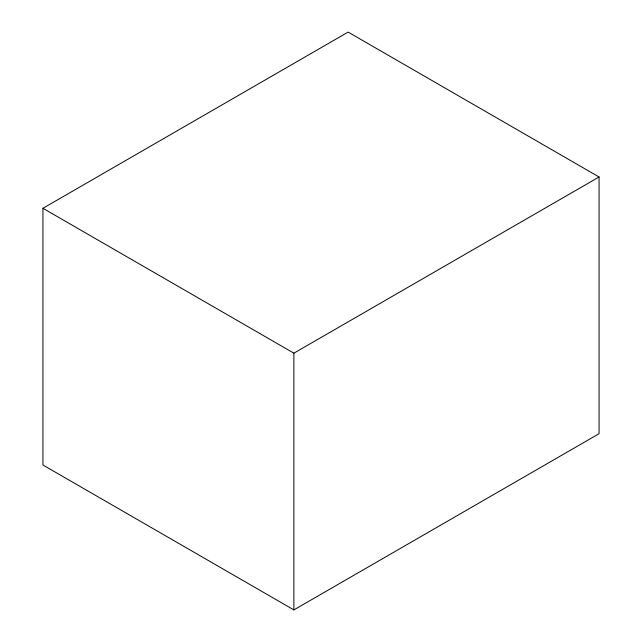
<?xml version="1.0" encoding="UTF-8"?>
<svg xmlns="http://www.w3.org/2000/svg" width="642" height="642" viewBox="0 0 642 642"><rect width="100%" height="100%" fill="white"/><g stroke="black" fill="none" stroke-linecap="round" stroke-linejoin="round"><path stroke-width="0.96" d="M42.942 208.289L348.116 32.1L599.058 176.983L599.058 433.711L293.884 609.9L42.942 465.017L42.942 208.289L293.884 353.172L599.058 176.983M293.884 353.172L293.884 609.9"/></g></svg>
